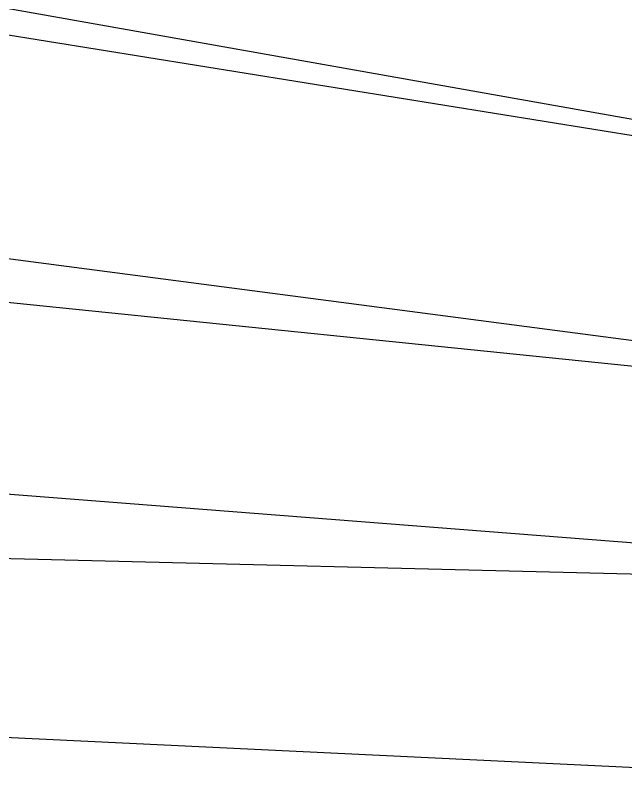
# Model space of a CAD drawing. Extents: x 104.513 to 104.5295, y 28.4567 to 28.4663.
# Drawn here: x 104.5130498 to 104.5131172, y 28.4618227 to 28.4619065 of the extents above; entities that cross this region are included whole.
import ezdxf

# ---------------------------------------------------------------- set-up
doc = ezdxf.new("R2010")
doc.units = 0
doc.header["$MEASUREMENT"] = 0
doc.layers.add('Contour_Line_Minor', color=7, linetype='Continuous')
doc.layers.add('Iso-height_Area', color=7, linetype='Continuous')

msp = doc.modelspace()

# ---------------------------------------------------------------- linework, layer by layer
at = {"layer": 'Contour_Line_Minor', "color": 0}
for points in [[(104.512982368, 28.461881585, 427), (104.513215134, 28.461857866, 427), (104.513354479, 28.461801939, 427), (104.513590445, 28.461621283, 427), (104.513857292, 28.461480142, 427), (104.513898878, 28.46143728, 427), (104.513973537, 28.461297664, 427), (104.514040716, 28.461254268, 427), (104.514153813, 28.461254302, 427), (104.514296605, 28.461285693, 427), (104.514935086, 28.461506481, 427), (104.51507011, 28.461591434, 427), (104.515250875, 28.461766047, 427), (104.515460615, 28.461898911, 427), (104.515547695, 28.461971397, 427), (104.515722378, 28.46217878, 427), (104.515845726, 28.462422122, 427), (104.515879778, 28.462466867, 427), (104.515961858, 28.462530433, 427), (104.516424654, 28.462743922, 427)], [(104.512982368, 28.461848157, 426), (104.513182005, 28.461843254, 426), (104.513343483, 28.461786644, 426), (104.51357238, 28.461609648, 426), (104.513839433, 28.461458717, 426), (104.513892609, 28.46138905, 426), (104.513946942, 28.461275107, 426), (104.513963895, 28.461253711, 426), (104.514019044, 28.461228804, 426), (104.514100282, 28.461224884, 426), (104.514305168, 28.461268794, 426), (104.514930406, 28.461485676, 426), (104.515084756, 28.461582476, 426), (104.515261239, 28.461757249, 426), (104.515463406, 28.461886555, 426), (104.515555128, 28.461960162, 426), (104.515777508, 28.462230391, 426), (104.515875101, 28.462418577, 426), (104.515992081, 28.462513938, 426), (104.516375662, 28.462691858, 426)], [(104.512982368, 28.461915013, 428), (104.513226983, 28.46187572, 428), (104.513335646, 28.461835227, 428), (104.513602686, 28.461636641, 428), (104.513880341, 28.461501656, 428), (104.513919334, 28.461459701, 428), (104.513994265, 28.461333497, 428), (104.514018049, 28.461309305, 428), (104.514083897, 28.461278869, 428), (104.514165513, 28.461279562, 428), (104.514354731, 28.461321066, 428), (104.514887706, 28.46150315, 428), (104.515043326, 28.461589612, 428), (104.515222359, 28.461765086, 428), (104.515463064, 28.461914023, 428), (104.515540261, 28.461982631, 428), (104.515720591, 28.462207984, 428), (104.5158181, 28.462452041, 428), (104.515919861, 28.462543381, 428), (104.516211205, 28.462667464, 428)]]:
    msp.add_polyline3d(points, dxfattribs=at)
at = {"layer": 'Iso-height_Area', "color": 0}
for points in [[(104.512982368, 28.466148983, 425), (104.5129887, 28.46187132, 425), (104.513003308, 28.46183845, 425), (104.513039049, 28.461827242, 425), (104.513198178, 28.461819638, 425), (104.513303096, 28.46178695, 425), (104.51337522, 28.46174362, 425), (104.513557062, 28.461596228, 425), (104.513557062, 28.461596228, 425), (104.51381983, 28.461439918, 425), (104.513873306, 28.461359984, 425), (104.513918435, 28.461257475, 425), (104.513940705, 28.461231163, 425), (104.514003648, 28.461200507, 425), (104.514084541, 28.461199592, 425), (104.51427356, 28.461242481, 425), (104.514923243, 28.46146361, 425), (104.5150604, 28.461543091, 425), (104.515268494, 28.461746613, 425), (104.515562562, 28.461948928, 425), (104.515757004, 28.462175881, 425), (104.51588725, 28.462381811, 425), (104.516009585, 28.462493996, 425), (104.516411543, 28.462678291, 425)], [(104.512982368, 28.466148983, 426), (104.512982685, 28.461936651, 426), (104.512991279, 28.461880425, 426), (104.513009011, 28.461856731, 426), (104.513182005, 28.461843254, 426), (104.513312205, 28.461803176, 426), (104.513389976, 28.461756324, 426), (104.513593088, 28.461596228, 426), (104.513593088, 28.461596228, 426), (104.513839433, 28.461458717, 426), (104.513878594, 28.461412912, 426), (104.513963895, 28.461253711, 426), (104.514057722, 28.461224377, 426), (104.514191739, 28.461240152, 426), (104.514336628, 28.461278166, 426), (104.514930406, 28.461485676, 426), (104.515084756, 28.461582476, 426), (104.515261239, 28.461757249, 426), (104.515463406, 28.461886555, 426), (104.515555128, 28.461960162, 426), (104.515777508, 28.462230391, 426), (104.515875101, 28.462418577, 426), (104.515992081, 28.462513938, 426), (104.516375662, 28.462691858, 426)], [(104.512982368, 28.466148983, 427), (104.512985628, 28.461946279, 427), (104.512997165, 28.461902489, 427), (104.513023017, 28.461883037, 427), (104.513215134, 28.461857866, 427), (104.513322494, 28.461819715, 427), (104.513630142, 28.461596228, 427), (104.513630142, 28.461596228, 427), (104.513810972, 28.461513967, 427), (104.513857292, 28.461480142, 427), (104.513898878, 28.46143728, 427), (104.513990476, 28.46127875, 427), (104.514071255, 28.461249918, 427), (104.514196551, 28.461260698, 427), (104.514342843, 28.461298884, 427), (104.514935086, 28.461506481, 427), (104.51507011, 28.461591434, 427), (104.515250875, 28.461766047, 427)], [(104.512982368, 28.466148983, 428), (104.51298857, 28.461955907, 428), (104.51300305, 28.461924553, 428), (104.513037022, 28.461909343, 428), (104.513226983, 28.46187572, 428), (104.513335646, 28.461835227, 428), (104.513574232, 28.461655273, 428), (104.513677199, 28.461596228, 428), (104.513677199, 28.461596228, 428), (104.513880341, 28.461501656, 428), (104.513919334, 28.461459701, 428), (104.513994265, 28.461333497, 428), (104.514018049, 28.461309305, 428), (104.514083897, 28.461278869, 428), (104.514165513, 28.461279562, 428), (104.514354731, 28.461321066, 428), (104.514887706, 28.46150315, 428), (104.515043326, 28.461589612, 428), (104.515222359, 28.461765086, 428)]]:
    msp.add_polyline3d(points, dxfattribs=at)

doc.saveas('drawing.dxf')
